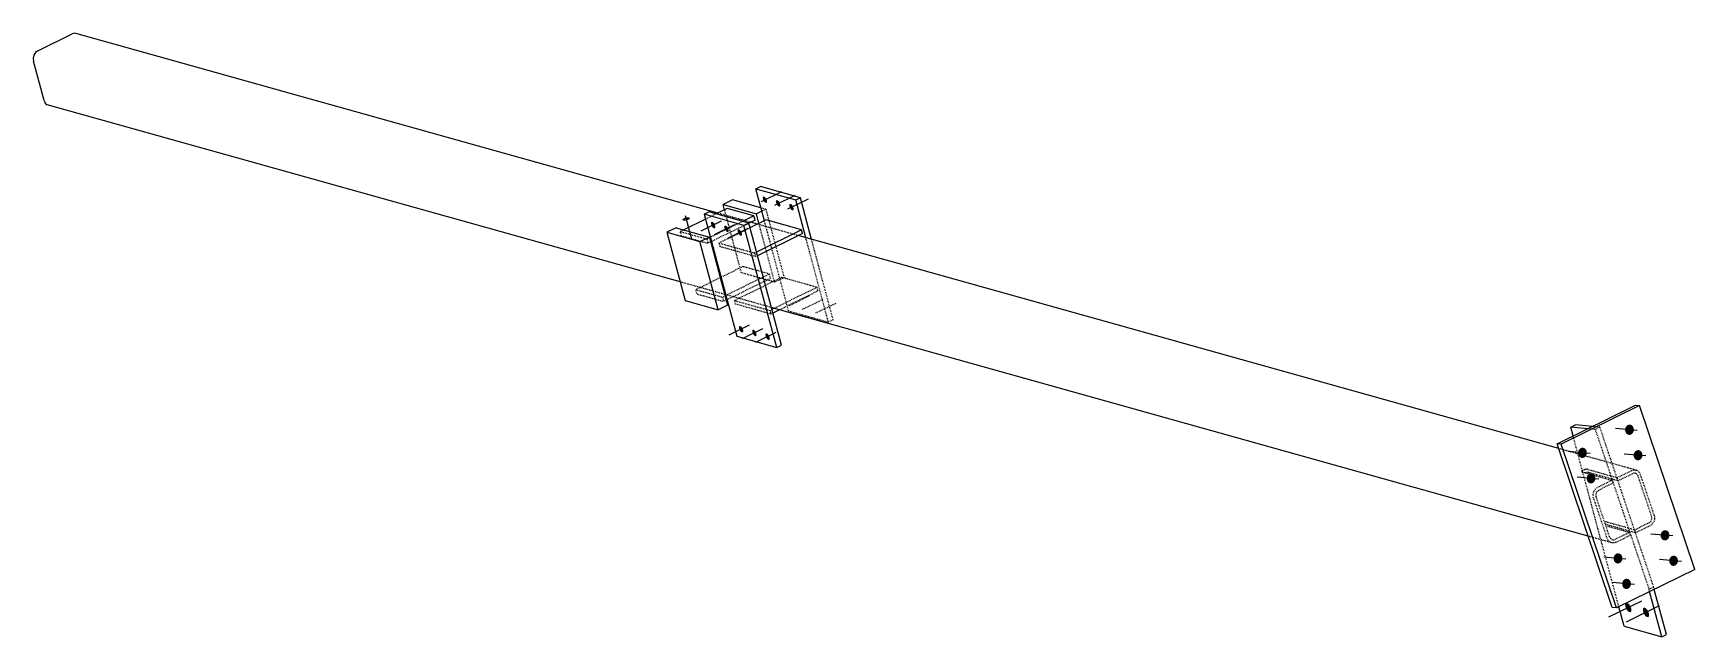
# Model space of a CAD drawing. Header units: millimetres. Extents: x 10 to 45966, y 6 to 1552.
# Drawn here: x 41766 to 45966, y 26 to 1552 of the extents above; entities that cross this region are included whole.
import ezdxf

# ---------------------------------------------------------------- set-up
doc = ezdxf.new("R2010")
doc.units = ezdxf.units.MM
doc.linetypes.add('DXK_LINE_DOT2', pattern=[3.9198, 1.9599, -1.9599])
doc.layers.add('STÅL', color=7, linetype='Continuous')

msp = doc.modelspace()

# ---------------------------------------------------------------- hatches: boundary and pattern name
at = {"layer": 'STÅL', "linetype": 'Continuous'}
for points in [[(43619.2, 1133.2), (43620, 1131.5), (43620.5, 1129.7), (43620.9, 1128.1), (43620.9, 1126.6), (43620.8, 1125.2), (43620.4, 1124.2), (43619.8, 1123.5), (43619, 1123.1), (43618.1, 1123), (43617, 1123.4), (43615.9, 1124.1), (43614.7, 1125.1), (43613.6, 1126.3), (43612.6, 1127.8), (43611.7, 1129.4), (43610.9, 1131.2), (43610.4, 1132.9), (43610.1, 1134.5), (43610, 1136.1), (43610.1, 1137.4), (43610.5, 1138.4), (43611.1, 1139.1), (43611.9, 1139.5), (43612.9, 1139.6), (43613.9, 1139.2), (43615, 1138.6), (43616.2, 1137.6), (43617.3, 1136.3), (43618.3, 1134.8)], [(43652.8, 1123.8), (43653.6, 1122.1), (43654.1, 1120.3), (43654.4, 1118.7), (43654.5, 1117.2), (43654.4, 1115.8), (43654, 1114.8), (43653.4, 1114.1), (43652.6, 1113.7), (43651.6, 1113.6), (43650.6, 1114), (43649.4, 1114.7), (43648.3, 1115.6), (43647.2, 1116.9), (43646.1, 1118.4), (43645.2, 1120), (43644.5, 1121.8), (43644, 1123.5), (43643.6, 1125.1), (43643.5, 1126.7), (43643.7, 1128), (43644.1, 1129), (43644.7, 1129.7), (43645.5, 1130.1), (43646.4, 1130.2), (43647.5, 1129.8), (43648.6, 1129.2), (43649.8, 1128.2), (43650.9, 1126.9), (43651.9, 1125.4)], [(43686.4, 1114.4), (43687.1, 1112.6), (43687.7, 1110.9), (43688, 1109.3), (43688.1, 1107.7), (43687.9, 1106.4), (43687.6, 1105.4), (43687, 1104.7), (43686.2, 1104.3), (43685.2, 1104.2), (43684.1, 1104.6), (43683, 1105.3), (43681.9, 1106.2), (43680.8, 1107.5), (43679.7, 1109), (43678.8, 1110.6), (43678.1, 1112.4), (43677.5, 1114.1), (43677.2, 1115.7), (43677.1, 1117.3), (43677.3, 1118.6), (43677.7, 1119.6), (43678.3, 1120.3), (43679.1, 1120.7), (43680, 1120.8), (43681.1, 1120.4), (43682.2, 1119.8), (43683.3, 1118.8), (43684.5, 1117.5), (43685.5, 1116)], [(43488.5, 1068.9), (43489.3, 1067.2), (43489.8, 1065.5), (43490.1, 1063.8), (43490.2, 1062.3), (43490.1, 1061), (43489.7, 1060), (43489.1, 1059.2), (43488.3, 1058.8), (43487.3, 1058.8), (43486.3, 1059.1), (43485.1, 1059.8), (43484, 1060.8), (43482.9, 1062.1), (43481.8, 1063.6), (43480.9, 1065.2), (43480.2, 1066.9), (43479.7, 1068.6), (43479.3, 1070.3), (43479.2, 1071.8), (43479.4, 1073.1), (43479.8, 1074.2), (43480.4, 1074.9), (43481.2, 1075.3), (43482.1, 1075.3), (43483.2, 1075), (43484.3, 1074.3), (43485.5, 1073.3), (43486.6, 1072.1), (43487.6, 1070.6)], [(43522.1, 1059.5), (43522.8, 1057.8), (43523.4, 1056.1), (43523.7, 1054.4), (43523.8, 1052.9), (43523.6, 1051.6), (43523.3, 1050.6), (43522.7, 1049.8), (43521.9, 1049.4), (43520.9, 1049.4), (43519.9, 1049.7), (43518.7, 1050.4), (43517.6, 1051.4), (43516.5, 1052.7), (43515.4, 1054.2), (43514.5, 1055.8), (43513.8, 1057.5), (43513.2, 1059.2), (43512.9, 1060.9), (43512.8, 1062.4), (43513, 1063.7), (43513.4, 1064.8), (43514, 1065.5), (43514.8, 1065.9), (43515.7, 1065.9), (43516.8, 1065.6), (43517.9, 1064.9), (43519, 1063.9), (43520.2, 1062.7), (43521.2, 1061.2)], [(43555.7, 1050.1), (43556.4, 1048.4), (43557, 1046.7), (43557.3, 1045), (43557.4, 1043.5), (43557.2, 1042.2), (43556.8, 1041.2), (43556.2, 1040.4), (43555.4, 1040), (43554.5, 1040), (43553.4, 1040.3), (43552.3, 1041), (43551.2, 1042), (43550, 1043.3), (43549, 1044.8), (43548.1, 1046.4), (43547.4, 1048.1), (43546.8, 1049.8), (43546.5, 1051.5), (43546.4, 1053), (43546.6, 1054.3), (43546.9, 1055.4), (43547.5, 1056.1), (43548.3, 1056.5), (43549.3, 1056.5), (43550.3, 1056.2), (43551.5, 1055.5), (43552.6, 1054.5), (43553.7, 1053.3), (43554.8, 1051.8)], [(43559.1, 805.7), (43559.8, 804), (43560.3, 802.3), (43560.7, 800.6), (43560.8, 799.1), (43560.6, 797.8), (43560.2, 796.7), (43559.6, 796), (43558.8, 795.6), (43557.9, 795.6), (43556.8, 795.9), (43555.7, 796.6), (43554.5, 797.6), (43553.4, 798.8), (43552.4, 800.3), (43551.5, 802), (43550.7, 803.7), (43550.2, 805.4), (43549.9, 807.1), (43549.8, 808.6), (43549.9, 809.9), (43550.3, 810.9), (43550.9, 811.7), (43551.7, 812.1), (43552.7, 812.1), (43553.7, 811.8), (43554.9, 811.1), (43556, 810.1), (43557.1, 808.8), (43558.2, 807.3)], [(43592.6, 796.3), (43593.4, 794.6), (43593.9, 792.9), (43594.2, 791.2), (43594.3, 789.7), (43594.2, 788.4), (43593.8, 787.3), (43593.2, 786.6), (43592.4, 786.2), (43591.4, 786.2), (43590.4, 786.5), (43589.3, 787.2), (43588.1, 788.2), (43587, 789.4), (43586, 790.9), (43585, 792.6), (43584.3, 794.3), (43583.8, 796), (43583.4, 797.7), (43583.4, 799.2), (43583.5, 800.5), (43583.9, 801.5), (43584.5, 802.3), (43585.3, 802.7), (43586.2, 802.7), (43587.3, 802.4), (43588.4, 801.7), (43589.6, 800.7), (43590.7, 799.4), (43591.7, 797.9)], [(43626.2, 786.9), (43627, 785.2), (43627.5, 783.5), (43627.8, 781.8), (43627.9, 780.3), (43627.8, 779), (43627.4, 777.9), (43626.8, 777.2), (43626, 776.8), (43625, 776.8), (43624, 777.1), (43622.8, 777.8), (43621.7, 778.8), (43620.6, 780), (43619.5, 781.5), (43618.6, 783.2), (43617.9, 784.9), (43617.3, 786.6), (43617, 788.3), (43616.9, 789.8), (43617.1, 791.1), (43617.5, 792.1), (43618.1, 792.9), (43618.9, 793.3), (43619.8, 793.3), (43620.9, 793), (43622, 792.3), (43623.2, 791.3), (43624.3, 790), (43625.3, 788.5)], [(45789.8, 550.7), (45790.2, 553.3), (45791.2, 555.8), (45792.5, 558.1), (45794.2, 560), (45796.2, 561.4), (45798.4, 562.3), (45800.7, 562.7), (45803, 562.5), (45805.2, 561.7), (45807.2, 560.5), (45808.9, 558.7), (45810.3, 556.6), (45811.3, 554.1), (45811.7, 551.5), (45811.8, 548.8), (45811.3, 546.1), (45810.4, 543.6), (45809, 541.3), (45807.3, 539.5), (45805.3, 538), (45803.1, 537.1), (45800.8, 536.7), (45798.5, 536.9), (45796.3, 537.7), (45794.3, 539), (45792.6, 540.7), (45791.2, 542.9), (45790.3, 545.3), (45789.8, 547.9)], [(45670.9, 492.3), (45671.4, 494.9), (45672.3, 497.4), (45673.7, 499.7), (45675.4, 501.6), (45677.4, 503), (45679.6, 503.9), (45681.9, 504.3), (45684.2, 504.1), (45686.4, 503.4), (45688.4, 502.1), (45690.1, 500.3), (45691.5, 498.2), (45692.4, 495.7), (45692.9, 493.1), (45692.9, 490.4), (45692.5, 487.7), (45691.5, 485.2), (45690.2, 482.9), (45688.5, 481.1), (45686.5, 479.6), (45684.3, 478.7), (45682, 478.3), (45679.7, 478.5), (45677.5, 479.3), (45675.5, 480.6), (45673.7, 482.3), (45672.4, 484.5), (45671.4, 486.9), (45670.9, 489.5)], [(45811.4, 486.3), (45811.9, 488.9), (45812.8, 491.4), (45814.2, 493.7), (45815.9, 495.6), (45817.9, 497), (45820.1, 497.9), (45822.4, 498.3), (45824.7, 498.1), (45826.9, 497.3), (45828.9, 496.1), (45830.6, 494.3), (45832, 492.2), (45832.9, 489.7), (45833.4, 487.1), (45833.4, 484.4), (45833, 481.7), (45832, 479.2), (45830.7, 476.9), (45829, 475.1), (45827, 473.6), (45824.8, 472.7), (45822.5, 472.3), (45820.2, 472.5), (45818, 473.3), (45816, 474.6), (45814.2, 476.3), (45812.9, 478.5), (45811.9, 480.9), (45811.4, 483.5)], [(45692.6, 427.9), (45693.1, 430.5), (45694, 433), (45695.3, 435.3), (45697.1, 437.2), (45699, 438.6), (45701.2, 439.5), (45703.5, 439.9), (45705.8, 439.7), (45708, 439), (45710, 437.7), (45711.8, 435.9), (45713.1, 433.8), (45714.1, 431.3), (45714.6, 428.7), (45714.6, 426), (45714.1, 423.3), (45713.2, 420.8), (45711.8, 418.5), (45710.1, 416.7), (45708.1, 415.2), (45705.9, 414.3), (45703.6, 413.9), (45701.3, 414.1), (45699.1, 414.9), (45697.1, 416.2), (45695.4, 417.9), (45694, 420.1), (45693.1, 422.5), (45692.6, 425.1)], [(45879.5, 283.9), (45880, 286.5), (45880.9, 289), (45882.3, 291.3), (45884, 293.2), (45886, 294.6), (45888.2, 295.5), (45890.5, 295.9), (45892.8, 295.7), (45895, 294.9), (45897, 293.7), (45898.7, 291.9), (45900.1, 289.8), (45901, 287.3), (45901.5, 284.7), (45901.5, 282), (45901.1, 279.3), (45900.1, 276.8), (45898.8, 274.5), (45897.1, 272.7), (45895.1, 271.2), (45892.9, 270.3), (45890.6, 269.9), (45888.3, 270.1), (45886.1, 270.9), (45884.1, 272.2), (45882.4, 273.9), (45881, 276.1), (45880, 278.5), (45879.5, 281.1)], [(45760.7, 225.5), (45761.2, 228.1), (45762.1, 230.6), (45763.5, 232.9), (45765.2, 234.8), (45767.2, 236.2), (45769.4, 237.1), (45771.7, 237.5), (45774, 237.3), (45776.2, 236.5), (45778.2, 235.3), (45779.9, 233.5), (45781.3, 231.4), (45782.2, 228.9), (45782.7, 226.3), (45782.7, 223.6), (45782.2, 220.9), (45781.3, 218.4), (45780, 216.1), (45778.2, 214.3), (45776.2, 212.8), (45774, 211.9), (45771.8, 211.5), (45769.5, 211.7), (45767.2, 212.5), (45765.2, 213.8), (45763.5, 215.5), (45762.2, 217.7), (45761.2, 220.1), (45760.7, 222.7)], [(45901.2, 219.5), (45901.7, 222.1), (45902.6, 224.6), (45904, 226.9), (45905.7, 228.8), (45907.7, 230.2), (45909.9, 231.1), (45912.2, 231.5), (45914.5, 231.3), (45916.7, 230.5), (45918.7, 229.3), (45920.4, 227.5), (45921.8, 225.4), (45922.7, 222.9), (45923.2, 220.3), (45923.2, 217.6), (45922.7, 214.9), (45921.8, 212.4), (45920.5, 210.1), (45918.8, 208.3), (45916.8, 206.8), (45914.6, 205.9), (45912.3, 205.5), (45910, 205.7), (45907.8, 206.5), (45905.8, 207.8), (45904, 209.5), (45902.7, 211.7), (45901.7, 214.1), (45901.2, 216.7)], [(45782.4, 161.1), (45782.8, 163.7), (45783.8, 166.2), (45785.1, 168.5), (45786.8, 170.4), (45788.8, 171.8), (45791, 172.7), (45793.3, 173.1), (45795.6, 172.9), (45797.8, 172.1), (45799.8, 170.9), (45801.6, 169.1), (45802.9, 167), (45803.9, 164.5), (45804.4, 161.9), (45804.4, 159.2), (45803.9, 156.5), (45803, 154), (45801.6, 151.7), (45799.9, 149.9), (45797.9, 148.4), (45795.7, 147.5), (45793.4, 147.1), (45791.1, 147.3), (45788.9, 148.1), (45786.9, 149.4), (45785.2, 151.1), (45783.8, 153.3), (45782.9, 155.7), (45782.4, 158.3)], [(45803.2, 103.1), (45804.2, 100.7), (45805, 98.2), (45805.5, 95.8), (45805.6, 93.6), (45805.4, 91.7), (45804.8, 90.2), (45803.9, 89.1), (45802.8, 88.6), (45801.4, 88.5), (45799.9, 89), (45798.3, 90), (45796.6, 91.4), (45795, 93.2), (45793.5, 95.4), (45792.2, 97.8), (45791.1, 100.2), (45790.3, 102.7), (45789.9, 105.1), (45789.7, 107.3), (45790, 109.2), (45790.5, 110.7), (45791.4, 111.8), (45792.5, 112.3), (45793.9, 112.4), (45795.4, 111.9), (45797.1, 110.9), (45798.7, 109.5), (45800.3, 107.7), (45801.8, 105.5)], [(45847.9, 90.6), (45849, 88.1), (45849.8, 85.6), (45850.2, 83.2), (45850.4, 81), (45850.1, 79.2), (45849.6, 77.6), (45848.7, 76.6), (45847.6, 76), (45846.2, 76), (45844.7, 76.5), (45843, 77.4), (45841.4, 78.9), (45839.8, 80.7), (45838.3, 82.9), (45837, 85.2), (45835.9, 87.7), (45835.1, 90.2), (45834.6, 92.6), (45834.5, 94.8), (45834.7, 96.7), (45835.3, 98.2), (45836.2, 99.2), (45837.3, 99.8), (45838.7, 99.8), (45840.2, 99.4), (45841.8, 98.4), (45843.5, 96.9), (45845.1, 95.1), (45846.6, 93)]]:
    msp.add_hatch(color=96, dxfattribs=at).paths.add_polyline_path(points)

# ---------------------------------------------------------------- linework, layer by layer
at = {"layer": 'STÅL', "color": 2, "linetype": 'Continuous'}
for p, q in [((41777.9, 1507.6), (41865, 1550.4)), ((41871.4, 1552), (41865, 1550.4)), ((41877.6, 1550.6), (41871.4, 1552)), ((43496.4, 1097.4), (41877.6, 1550.6)), ((41768.1, 1496.8), (41766.2, 1489.2)), ((41766.2, 1489.2), (41766.9, 1481.7)), ((41793.6, 1381.8), (41766.9, 1481.7)), ((41772.2, 1503.3), (41768.1, 1496.8)), ((41777.9, 1507.6), (41772.2, 1503.3)), ((41793.6, 1381.8), (41796.7, 1375.5)), ((41796.7, 1375.5), (41801.7, 1371.3)), ((43401.1, 923.5), (41801.7, 1371.3)), ((43592.6, 1158.7), (43604.5, 1164.5)), ((43592.6, 1158.7), (43693.3, 1130.5)), ((43614.3, 1077.7), (43592.6, 1158.7)), ((43705.2, 1136.3), (43604.5, 1164.5)), ((43693.3, 1130.5), (43705.2, 1136.3)), ((43733.4, 1031), (43705.2, 1136.3)), ((43461.9, 1094.5), (43473.7, 1100.3)), ((43562.6, 1066.3), (43461.9, 1094.5)), ((43461.9, 1094.5), (43544.6, 785.9)), ((43574.5, 1072.1), (43473.7, 1100.3)), ((43520.4, 1109.2), (43491.9, 1095.2)), ((43533.9, 1130.5), (43510.1, 1118.8)), ((43513.6, 1105.8), (43510.1, 1118.8)), ((43510.1, 1118.8), (43594, 1095.3)), ((43587.6, 1090.4), (43520.4, 1109.2)), ((43605.5, 1110.4), (43533.9, 1130.5)), ((43607.8, 1102.1), (43594, 1095.3)), ((43600.6, 1071), (43594, 1095.3)), ((43718.9, 1035.1), (43693.3, 1130.5)), ((43391.3, 1060.4), (43367.5, 1048.8)), ((43391.3, 1060.4), (43475.2, 1036.9)), ((43465.2, 1082.1), (43410.3, 1055.1)), ((43587.6, 1090.4), (43559.1, 1076.4)), ((43562.6, 1066.3), (43574.5, 1072.1)), ((43645.3, 757.6), (43562.6, 1066.3)), ((43657.2, 763.5), (43574.5, 1072.1)), ((43590.5, 1079.5), (43574.6, 1071.7)), ((43618.9, 1080), (43577.8, 1059.8)), ((43597, 1069.2), (43579.5, 1074.1)), ((43590.5, 1079.5), (43587.6, 1090.4)), ((43708.4, 1054.9), (43594.1, 998.8)), ((43708.4, 1054.9), (43618.9, 1080)), ((43710.8, 1045.8), (43708.4, 1054.9)), ((43367.5, 1048.8), (43413.7, 876.3)), ((43367.5, 1048.8), (43451.4, 1025.2)), ((43451.4, 1025.2), (43475.2, 1036.9)), ((43497.6, 852.8), (43451.4, 1025.2)), ((43475.2, 1036.9), (43521.4, 864.5)), ((43477.5, 1036.3), (43475.6, 1035.4)), ((43480.4, 1025.4), (43478.5, 1024.5)), ((43710.8, 1045.8), (43596.6, 989.7)), ((45621.9, 502.2), (43699.8, 1040.4)), ((43516.3, 891.2), (43514.1, 891.8)), ((43516.9, 889.2), (43515, 888.3)), ((43413.7, 876.3), (43497.6, 852.8)), ((43521.4, 864.5), (43497.6, 852.8)), ((43519.8, 878.3), (43517.9, 877.4)), ((45696.4, 280.8), (43631.6, 858.9)), ((43639.5, 856.7), (43633, 853.5)), ((43652.8, 853), (43635.5, 844.4)), ((43544.6, 785.9), (43645.3, 757.6)), ((43645.3, 757.6), (43657.2, 763.5)), ((45617.9, 514.2), (45815.9, 611.5)), ((45826.4, 610.6), (45628.4, 513.3)), ((45815.9, 611.5), (45826.4, 610.6)), ((45965.8, 196.6), (45826.4, 610.6)), ((45652.3, 556), (45664.2, 561.8)), ((45658.2, 534), (45652.3, 556)), ((45695.5, 552.3), (45652.3, 556)), ((45707.3, 558.1), (45664.2, 561.8)), ((45757.2, 100.2), (45617.9, 514.2)), ((45628.4, 513.3), (45617.9, 514.2)), ((45767.7, 99.3), (45628.4, 513.3)), ((45965.8, 196.6), (45767.7, 99.3)), ((45882.2, 26.4), (45851.6, 140.5)), ((45894.1, 32.2), (45863.5, 146.3)), ((45767.7, 99.3), (45757.2, 100.2)), ((45787.1, 53), (45773.9, 102.3)), ((45787.1, 53), (45882.2, 26.4)), ((45882.2, 26.4), (45894.1, 32.2))]:
    msp.add_line(p, q, dxfattribs=at)
at = {"layer": 'STÅL', "color": 96, "linetype": 'Continuous'}
for p, q in [((43606.7, 1127), (43658.2, 1152.3)), ((43640.3, 1117.6), (43691.8, 1142.9)), ((43673.9, 1108.2), (43725.4, 1133.5)), ((43408.7, 1081.1), (43409.8, 1082.4)), ((43408.8, 1080), (43408.7, 1081.1)), ((43410, 1079.3), (43408.8, 1080)), ((43409.7, 1081.3), (43410.6, 1082.4)), ((43409.7, 1080.3), (43409.7, 1081.3)), ((43410.8, 1079.7), (43409.7, 1080.3)), ((43412.2, 1079.1), (43410, 1079.3)), ((43410, 1079.3), (43410, 1079.3)), ((43410.6, 1082.4), (43412.4, 1083.5)), ((43412.7, 1079.5), (43410.8, 1079.7)), ((43410.8, 1079.7), (43410.8, 1079.7)), ((43415.1, 1079.4), (43412.2, 1079.1)), ((43412.4, 1083.5), (43414.9, 1084.5)), ((43412.4, 1083.5), (43412.4, 1083.5)), ((43415.2, 1079.7), (43412.7, 1079.5)), ((43413.9, 1091.5), (43429.7, 1032.5)), ((43414.9, 1084.5), (43417.5, 1085.1)), ((43418.1, 1080.1), (43415.1, 1079.4)), ((43417.9, 1080.4), (43415.2, 1079.7)), ((43417.5, 1085.1), (43420, 1085.4)), ((43417.7, 1085.5), (43420.5, 1085.8)), ((43420.3, 1081.3), (43417.9, 1080.4)), ((43420.8, 1081.2), (43418.1, 1080.1)), ((43420, 1085.4), (43421.9, 1085.2)), ((43422.1, 1082.5), (43420.3, 1081.3)), ((43420.3, 1081.3), (43420.3, 1081.3)), ((43420.5, 1085.8), (43422.7, 1085.6)), ((43422.9, 1082.5), (43420.8, 1081.2)), ((43420.8, 1081.2), (43420.8, 1081.2)), ((43421.9, 1085.2), (43421.9, 1085.2)), ((43421.9, 1085.2), (43423, 1084.5)), ((43423.1, 1083.6), (43422.1, 1082.5)), ((43422.7, 1085.6), (43422.7, 1085.6)), ((43422.7, 1085.6), (43423.9, 1084.8)), ((43424, 1083.8), (43422.9, 1082.5)), ((43423, 1084.5), (43423.1, 1083.6)), ((43423.9, 1084.8), (43424, 1083.8)), ((43505.3, 1077.2), (43453.8, 1051.9)), ((43538.9, 1067.8), (43487.4, 1042.5)), ((43572.5, 1058.4), (43521, 1033.1)), ((43575.9, 814), (43524.4, 788.7)), ((43609.4, 804.6), (43557.9, 779.3)), ((43643, 795.2), (43591.5, 769.9)), ((45820.5, 548), (45765.3, 552.8)), ((45701.6, 489.6), (45646.4, 494.4)), ((45842.1, 483.6), (45786.9, 488.4)), ((45723.3, 425.2), (45668.1, 430)), ((45910.3, 281.2), (45855, 286)), ((45791.4, 222.8), (45736.2, 227.6)), ((45931.9, 216.8), (45876.7, 221.6)), ((45813.1, 158.4), (45757.9, 163.2)), ((45830.9, 116.8), (45747.8, 75.9)), ((45875.7, 104.3), (45792.5, 63.4))]:
    msp.add_line(p, q, dxfattribs=at)
at = {"layer": 'STÅL', "color": 7, "linetype": 'DXK_LINE_DOT2'}
for p, q in [((43491.9, 1095.2), (43465.2, 1082.1)), ((43579.5, 1074.1), (43496.4, 1097.4)), ((43556.3, 946.4), (43513.6, 1105.8)), ((43617.8, 1107), (43605.5, 1110.4)), ((43617.8, 1107), (43607.8, 1102.1)), ((43617.8, 1107), (43664, 934.5)), ((43410.3, 1055.1), (43401.6, 1050.8)), ((43401.6, 1050.8), (43468.8, 1032)), ((43404.5, 1039.9), (43401.6, 1050.8)), ((43559.1, 1076.4), (43477.5, 1036.3)), ((43574.6, 1071.7), (43480.4, 1025.4)), ((43577.8, 1059.8), (43500, 1021.6)), ((43699.8, 1040.4), (43597, 1069.2)), ((43640.2, 922.9), (43600.6, 1071)), ((43675.3, 850.1), (43614.3, 1077.7)), ((43404.5, 1039.9), (43471.7, 1021.1)), ((43475.6, 1035.4), (43468.8, 1032)), ((43468.8, 1032), (43471.7, 1021.1)), ((43478.5, 1024.5), (43471.7, 1021.1)), ((43500, 1021.6), (43589.6, 996.5)), ((43502.4, 1012.5), (43500, 1021.6)), ((43592, 987.4), (43502.4, 1012.5)), ((43776, 821.9), (43718.9, 1035.1)), ((43787.9, 827.7), (43733.4, 1031)), ((43594.1, 998.8), (43589.6, 996.5)), ((43589.6, 996.5), (43592, 987.4)), ((43596.6, 989.7), (43592, 987.4)), ((43559.8, 962.2), (43441, 903.8)), ((43627, 943.4), (43516.9, 889.2)), ((43629.9, 932.5), (43519.8, 878.3)), ((43657.8, 934.7), (43538.9, 876.3)), ((43640.2, 922.9), (43556.3, 946.4)), ((43627, 943.4), (43559.8, 962.2)), ((43629.9, 932.5), (43627, 943.4)), ((43664, 934.5), (43640.2, 922.9)), ((43747.3, 909.7), (43657.8, 934.7)), ((43514.1, 891.8), (43401.1, 923.5)), ((43441, 903.8), (43508.2, 885)), ((43443.9, 892.9), (43441, 903.8)), ((43443.9, 892.9), (43511.1, 874.1)), ((43515, 888.3), (43508.2, 885)), ((43508.2, 885), (43511.1, 874.1)), ((43631.6, 858.9), (43516.3, 891.2)), ((43747.3, 909.7), (43639.5, 856.7)), ((43749.7, 900.6), (43652.8, 853)), ((43749.7, 900.6), (43747.3, 909.7)), ((43517.9, 877.4), (43511.1, 874.1)), ((43538.9, 876.3), (43628.5, 851.3)), ((43541.4, 867.3), (43538.9, 876.3)), ((43630.9, 842.2), (43541.4, 867.3)), ((43633, 853.5), (43628.5, 851.3)), ((43628.5, 851.3), (43630.9, 842.2)), ((43635.5, 844.4), (43630.9, 842.2)), ((43675.3, 850.1), (43776, 821.9)), ((43787.9, 827.7), (43776, 821.9)), ((45714, 550.7), (45695.5, 552.3)), ((45725.9, 556.5), (45707.3, 558.1)), ((45714, 550.7), (45725.9, 556.5)), ((45714, 550.7), (45849.9, 146.9)), ((45861.8, 152.8), (45725.9, 556.5)), ((45773.9, 102.3), (45658.2, 534)), ((45819.8, 446.8), (45621.9, 502.2)), ((45681.8, 446.1), (45680.6, 444.8)), ((45680.6, 444.8), (45680.7, 443.6)), ((45680.7, 443.6), (45682, 442.9)), ((45684, 447.5), (45681.8, 446.1)), ((45682, 442.9), (45756.4, 422)), ((45686.9, 448.7), (45684, 447.5)), ((45690.1, 449.5), (45686.9, 448.7)), ((45688.2, 441.1), (45688.9, 441.4)), ((45688.9, 441.4), (45692.1, 442.2)), ((45693.1, 449.7), (45690.1, 449.5)), ((45692.1, 442.2), (45695.1, 442.5)), ((45695.5, 449.5), (45693.1, 449.7)), ((45695.1, 442.5), (45697.4, 442.2)), ((45695.5, 449.5), (45769.9, 428.6)), ((45697.4, 442.2), (45772.4, 421.2)), ((45756.4, 422), (45719.6, 403.9)), ((45756.4, 422), (45758.9, 414.6)), ((45769.9, 428.6), (45806.7, 446.8)), ((45772.4, 421.2), (45769.9, 428.6)), ((45772.4, 421.2), (45809.2, 439.3)), ((45806.7, 446.8), (45813.3, 448.3)), ((45813.1, 440.3), (45809.2, 439.3)), ((45817, 439.4), (45813.1, 440.3)), ((45813.3, 448.3), (45819.8, 446.8)), ((45820.3, 436.8), (45817, 439.4)), ((45819.8, 446.8), (45825.2, 442.5)), ((45822.5, 432.9), (45820.3, 436.8)), ((45856.8, 330.9), (45822.5, 432.9)), ((45825.2, 442.5), (45828.8, 436)), ((45863.1, 334), (45828.8, 436)), ((45708.8, 385.3), (45710.2, 393)), ((45710, 377.6), (45708.8, 385.3)), ((45710.2, 393), (45714, 399.5)), ((45714, 399.5), (45719.6, 403.9)), ((45716.4, 389.9), (45715.6, 385.3)), ((45715.6, 385.3), (45716.3, 380.7)), ((45750.6, 278.8), (45716.3, 380.7)), ((45718.7, 393.9), (45716.4, 389.9)), ((45722.1, 396.5), (45718.7, 393.9)), ((45758.9, 414.6), (45722.1, 396.5)), ((45744.3, 275.6), (45710, 377.6)), ((45737.2, 318.6), (45814.2, 297)), ((45739.7, 311.2), (45816.7, 289.6)), ((45741.1, 307.1), (45800.7, 290.4)), ((45814.2, 297), (45851, 315.1)), ((45814.2, 297), (45816.7, 289.6)), ((45816.7, 289.6), (45853.5, 307.7)), ((45851, 315.1), (45854.4, 317.8)), ((45859.1, 312.1), (45853.5, 307.7)), ((45854.4, 317.8), (45856.6, 321.7)), ((45856.6, 321.7), (45857.5, 326.3)), ((45857.5, 326.3), (45856.8, 330.9)), ((45862.9, 318.6), (45859.1, 312.1)), ((45864.3, 326.4), (45862.9, 318.6)), ((45863.1, 334), (45864.3, 326.4)), ((45753.3, 264.8), (45696.4, 280.8)), ((45747.9, 269.1), (45744.3, 275.6)), ((45753.3, 264.8), (45747.9, 269.1)), ((45750.6, 278.8), (45752.8, 274.9)), ((45752.8, 274.9), (45756.1, 272.3)), ((45759.8, 263.3), (45753.3, 264.8)), ((45756.1, 272.3), (45760, 271.4)), ((45766.4, 264.9), (45759.8, 263.3)), ((45760, 271.4), (45763.9, 272.3)), ((45800.7, 290.4), (45763.9, 272.3)), ((45803.2, 283), (45766.4, 264.9)), ((45800.7, 290.4), (45803.2, 283)), ((45849.9, 146.9), (45861.8, 152.8)), ((45851.6, 140.5), (45849.9, 146.9)), ((45863.5, 146.3), (45861.8, 152.8))]:
    msp.add_line(p, q, dxfattribs=at)
at = {"layer": 'STÅL', "color": 96, "linetype": 'DXK_LINE_DOT2'}
for p, q in [((43677.3, 863.8), (43728.8, 889.1)), ((43710.8, 854.4), (43762.3, 879.7)), ((43744.4, 845), (43795.9, 870.3))]:
    msp.add_line(p, q, dxfattribs=at)

doc.saveas('drawing.dxf')
